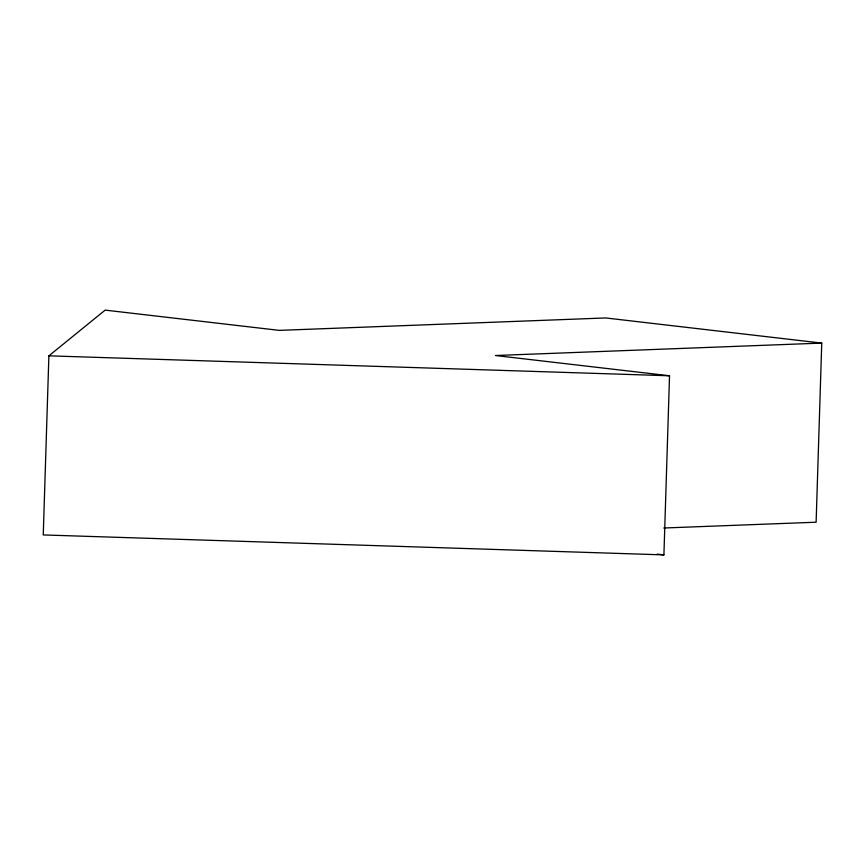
<?xml version="1.0" encoding="UTF-8"?>
<svg xmlns="http://www.w3.org/2000/svg" width="865" height="865" viewBox="0 0 865 865"><rect width="100%" height="100%" fill="white"/><g stroke="black" fill="none" stroke-linecap="round" stroke-linejoin="round"><path stroke-width="1.3" d="M821.75 343.091L605.673 317.952L279.319 330.376L105.173 310.113L48.883 355.829L43.25 534.938L663.909 554.887L669.532 375.778L495.396 355.515L821.75 343.091L816.117 522.211L663.736 528.007M48.883 355.829L669.532 375.778M657.205 554.108L663.909 554.887"/></g></svg>
